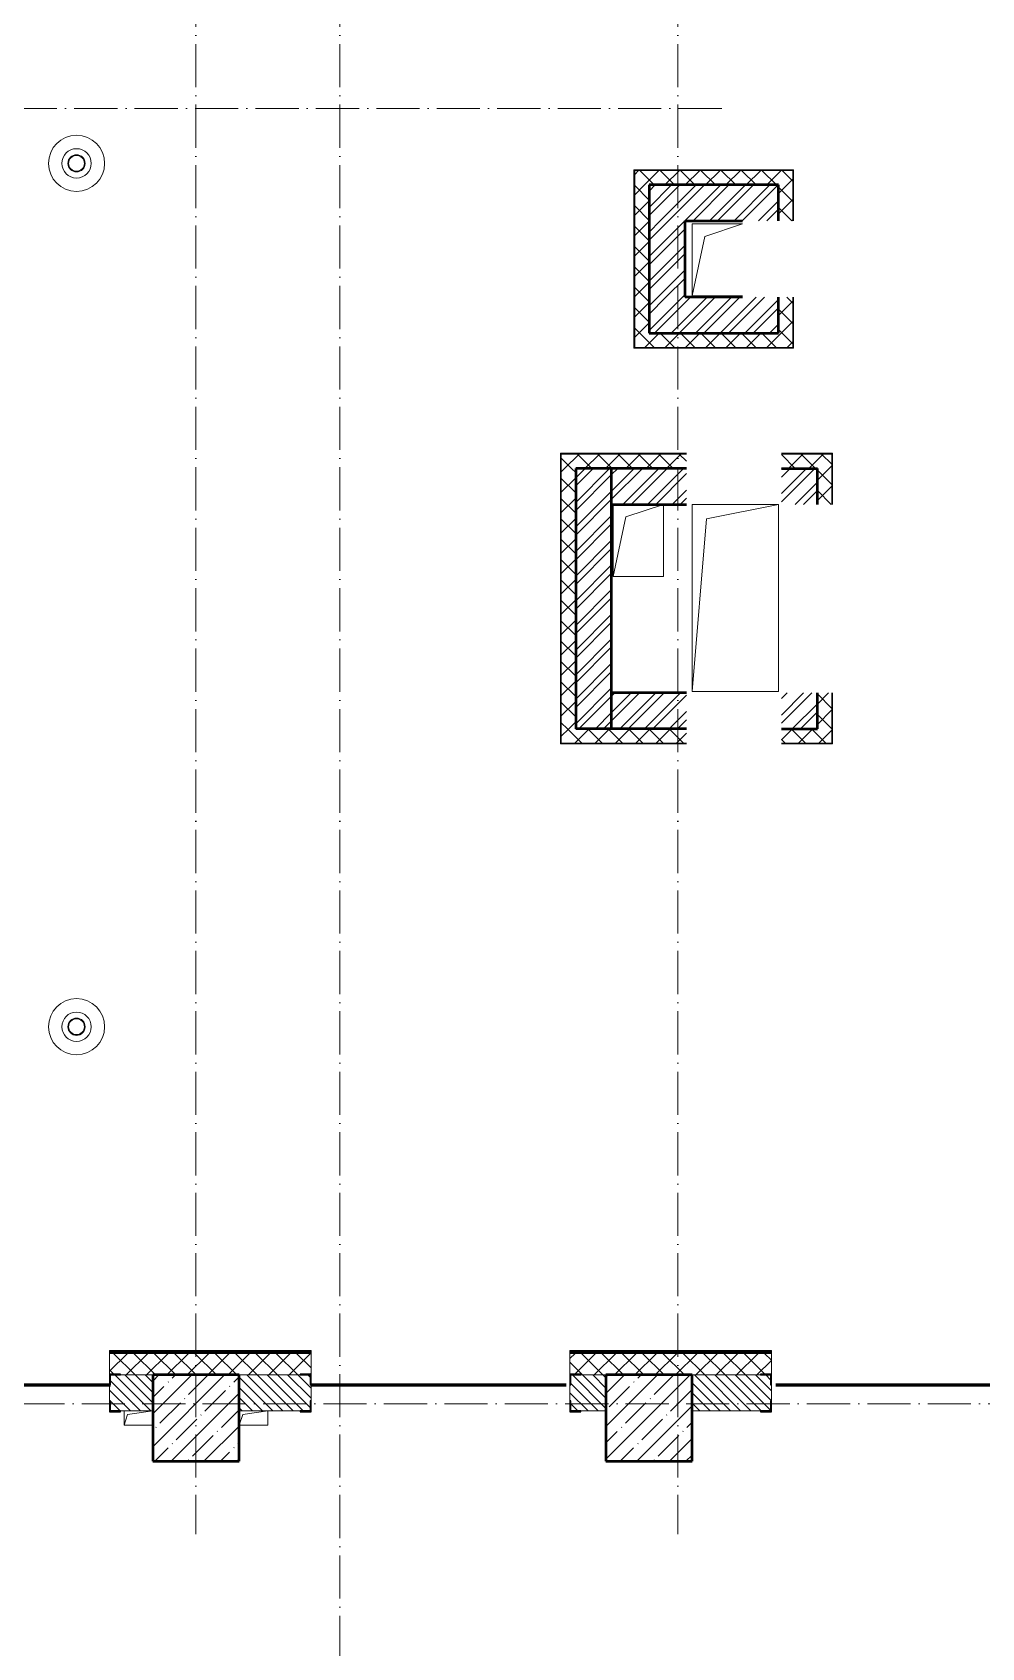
# Model space of a CAD drawing. Header units: millimetres. Extents: x -356862 to 418287, y 0 to 839748.
# Drawn here: x 12221 to 18821, y 524902 to 536128 of the extents above; entities that cross this region are included whole.
import ezdxf

# ---------------------------------------------------------------- set-up
doc = ezdxf.new("R2010")
doc.units = ezdxf.units.MM
doc.linetypes.add('50_200_ШТРИХ_1Т_ш5_п1_п1_', pattern=[700, 500, -100, 0, -100])
for name, color, linetype, lineweight in [('11)Плитка подокон', 170, 'Continuous', 60), ('A-FLOR-____-OTLN', 7, 'Continuous', 9), ('A-GENM-____-MCUT', 7, 'Continuous', 25), ('A-GENM-____-OTLN', 7, 'Continuous', 9), ('A-GENM-____-OTLN-1', 7, 'Continuous', 25), ('A-WALL-____-MCUT', 7, 'Continuous', 13), ('A-WALL-____-MCUT-1', 7, 'Continuous', 9), ('A-WALL-____-MCUT-2', 7, 'Continuous', 50), ('A-WALL-____-PATT-1', 7, 'Continuous', 9), ('A-WALL-FNSH-MCUT-1', 7, 'Continuous', 9), ('S-COLS-____-MCUT', 7, 'Continuous', 50), ('S-COLS-____-OTLN', 7, 'Continuous', 9), ('S-GRID-____-OTLN-1', 7, '50_200_ШТРИХ_1Т_ш5_п1_п1_', 9)]:
    doc.layers.add(name, color=color, linetype=linetype, lineweight=lineweight)
pattern_1 = [(45, (-15591.66, 459015.94), (-70.71068, 70.71068), []), (135, (-15591.66, 459015.94), (-70.71068, -70.71068), [])]
pattern_2 = [(135, (-15591.663, 459015.94), (-35.35534, -35.35534), [])]
pattern_3 = [(45, (-15591.66, 459015.94), (-85.53659, 85.53659), []), (45, (-15534.64, 459015.94), (-85.53659, 85.53659), [])]

# ---------------------------------------------------------------- blocks, each defined once
blk = doc.blocks.new('BSC_Колонна _Прямоугольная - 600х600-V51-АР1_План отверстий 2 этажа в осях 1-64_Ю-ЯЯ')
at = {"layer": 'S-COLS-____-OTLN'}
h = blk.add_hatch(dxfattribs=at)
h.set_pattern_fill('FP_61', color=256, style=0, pattern_type=2)
h.set_pattern_definition([(45, (-28950, -67481.04), (-114.04925, 114.04925), []), (45, (-28835.95, -67481.04), (-114.04925, 114.04925), [201.613, -40.323, 3.353, -36.97])])
h.paths.add_polyline_path([(-300, -300), (300, -300), (300, 300), (-300, 300), (-300, 237)], flags=0)
at = {"layer": 'S-COLS-____-MCUT'}
for p, q in [((300, 300), (-300, 300)), ((-300, 300), (-300, -300)), ((300, -300), (300, 300)), ((-300, -300), (300, -300))]:
    blk.add_line(p, q, dxfattribs=at)
blk = doc.blocks.new('BSC_Колонна _Прямоугольная - 600х600-V89-АР1_План отверстий 2 этажа в осях 1-64_Ю-ЯЯ')
at = {"layer": 'S-COLS-____-OTLN'}
h = blk.add_hatch(dxfattribs=at)
h.set_pattern_fill('FP_102', color=256, style=0, pattern_type=2)
h.set_pattern_definition([(45, (-32100, -67481.04), (-114.04925, 114.04925), []), (45, (-31985.95, -67481.04), (-114.04925, 114.04925), [201.613, -40.323, 3.353, -36.97])])
h.paths.add_polyline_path([(-300, -300), (300, -300), (300, 300), (-300, 300)], flags=0)
at = {"layer": 'S-COLS-____-MCUT'}
for p, q in [((300, 300), (-300, 300)), ((-300, 300), (-300, -300)), ((300, -300), (300, 300)), ((-300, -300), (300, -300))]:
    blk.add_line(p, q, dxfattribs=at)
blk = doc.blocks.new('Фахверк_СКБ_Уголок - 250_1500-27508690-АР1_План отверстий 2 этажа в осях 1-64_Ю-ЯЯ')
at = {"layer": 'A-GENM-____-MCUT'}
for p, q in [((125, 181), (50, 181)), ((50, 181), (50, 175)), ((50, 175), (119, 175)), ((119, 175), (119, 106)), ((125, 106), (125, 181)), ((119, 106), (125, 106)), ((119, -75), (50, -75)), ((50, -75), (50, -81)), ((50, -81), (125, -81)), ((125, -6), (119, -6)), ((119, -6), (119, -75)), ((125, -81), (125, -6))]:
    blk.add_line(p, q, dxfattribs=at)
blk = doc.blocks.new('Фахверк_СКБ_Уголок - 250_1500-27504248-АР1_План отверстий 2 этажа в осях 1-64_Ю-ЯЯ')
at = {"layer": 'A-GENM-____-MCUT'}
for p, q in [((200, 181), (125, 181)), ((125, 181), (125, 106)), ((131, 106), (131, 175)), ((131, 175), (200, 175)), ((200, 175), (200, 181)), ((125, 106), (131, 106)), ((131, -6), (125, -6)), ((125, -6), (125, -81)), ((125, -81), (200, -81)), ((131, -75), (131, -6)), ((200, -75), (131, -75)), ((200, -81), (200, -75))]:
    blk.add_line(p, q, dxfattribs=at)
blk = doc.blocks.new('Фахверк_СКБ_Уголок - 250_1500-27508739-АР1_План отверстий 2 этажа в осях 1-64_Ю-ЯЯ')
at = {"layer": 'A-GENM-____-MCUT'}
for p, q in [((125, 181), (50, 181)), ((50, 181), (50, 175)), ((50, 175), (119, 175)), ((119, 175), (119, 106)), ((125, 106), (125, 181)), ((119, 106), (125, 106)), ((119, -75), (50, -75)), ((50, -75), (50, -81)), ((50, -81), (125, -81)), ((125, -6), (119, -6)), ((119, -6), (119, -75)), ((125, -81), (125, -6))]:
    blk.add_line(p, q, dxfattribs=at)
blk = doc.blocks.new('Кровельный аэратор - 143_Кровельный аэратор-15605992-АР1_План отверстий 2 этажа в осях 1-64_Ю-ЯЯ')
at = {"layer": 'A-GENM-____-OTLN'}
for radius, start, end in [(195, 360, 180), (195, 180, 360), (102, 360, 180), (102, 180, 360), (60, 360, 180), (60, 180, 360), (55, 360, 180), (55, 180, 360)]:
    blk.add_arc((0, 0), radius, start, end, dxfattribs=at)
blk = doc.blocks.new('AR_Отверстие прямоугольное _в плите_ - AR_Отверстие прямоугольное _в плите_-V173-АР1_План отверстий 2 этажа в осях 1-64_Ю-ЯЯ')
at = {"layer": 'A-GENM-____-OTLN'}
for p, q in [((-100, 50), (-100, -50)), ((-100, -50), (-75, 25)), ((-75, 25), (100, 50)), ((-100, -50), (100, -50))]:
    blk.add_line(p, q, dxfattribs=at)
blk = doc.blocks.new('AR_Отверстие прямоугольное _в плите_ - AR_Отверстие прямоугольное _в плите_-V164-АР1_План отверстий 2 этажа в осях 1-64_Ю-ЯЯ')
at = {"layer": 'A-GENM-____-OTLN'}
for p, q in [((-100, -50), (-75, 25)), ((-75, 25), (100, 50)), ((100, -50), (100, 50)), ((-100, -50), (100, -50))]:
    blk.add_line(p, q, dxfattribs=at)
blk = doc.blocks.new('AR_Отверстие прямоугольное _в плите_ - AR_Отверстие прямоугольное _в плите_-30552540-АР1_План отверстий 2 этажа в осях 1-64_Ю-ЯЯ')
at = {"layer": 'A-GENM-____-OTLN'}
for p, q in [((175, 250), (-175, 250)), ((-175, 250), (-175, -250)), ((-87, 163), (175, 250)), ((-175, -250), (-87, 163)), ((-175, -250), (175, -250))]:
    blk.add_line(p, q, dxfattribs=at)
blk = doc.blocks.new('AR_Отверстие прямоугольное _в плите_ - AR_Отверстие прямоугольное _в плите_-30552544-АР1_План отверстий 2 этажа в осях 1-64_Ю-ЯЯ')
at = {"layer": 'A-GENM-____-OTLN'}
for p, q in [((300, 650), (-300, 650)), ((-300, 650), (-300, -650)), ((-200, 550), (300, 650)), ((300, -650), (300, 650)), ((-300, -650), (-200, 550)), ((-300, -650), (300, -650))]:
    blk.add_line(p, q, dxfattribs=at)
blk = doc.blocks.new('AR_Отверстие прямоугольное _в плите_ - AR_Отверстие прямоугольное _в плите_-V194-АР1_План отверстий 2 этажа в осях 1-64_Ю-ЯЯ')
at = {"layer": 'A-GENM-____-OTLN'}
for p, q in [((175, 250), (-175, 250)), ((-175, 250), (-175, -250)), ((-87, 163), (175, 250)), ((175, -250), (175, 250)), ((-175, -250), (-87, 163)), ((-175, -250), (175, -250))]:
    blk.add_line(p, q, dxfattribs=at)
blk = doc.blocks.new('2этаж')
at = {"layer": 'S-GRID-____-OTLN-1', "color": 251, "ltscale": 0.6, "true_color": 0x636466}
for p, q in [((13358.3, 549908.8), (13358.3, 525691.4)), ((14358.3, 549908.8), (14358.3, 511907.5)), ((16708.3, 549908.8), (16708.3, 525691.4)), ((17013.3, 535597), (-20260.4, 535597)), ((88482.7, 526597), (-20260.4, 526597))]:
    blk.add_line(p, q, dxfattribs=at)

msp = doc.modelspace()

# ---------------------------------------------------------------- hatches: boundary and pattern name
at = {"layer": 'A-WALL-____-PATT-1'}
h = msp.add_hatch(dxfattribs=at)
h.set_pattern_fill('FP_1', color=256, style=0, pattern_type=2)
h.set_pattern_definition(pattern_1)
h.paths.add_polyline_path([(17508.3366, 535066.983), (17508.3366, 535166.983), (16408.3366, 535166.983), (16408.3366, 535066.983), (17408.3366, 535066.983)], flags=0)
h = msp.add_hatch(dxfattribs=at)
h.set_pattern_fill('FP_1', color=256, style=0, pattern_type=2)
h.set_pattern_definition(pattern_1)
h.paths.add_polyline_path([(16508.3366, 534036.983), (16508.3366, 535066.983), (16408.3366, 535066.983), (16408.3366, 534036.983)], flags=0)
h = msp.add_hatch(dxfattribs=at)
h.set_pattern_fill('FP_3', color=256, style=0, pattern_type=2)
h.set_pattern_definition(pattern_3)
h.paths.add_polyline_path([(16758.3366, 534816.983), (17408.3366, 534816.983), (17408.3366, 535066.983), (16508.3366, 535066.983), (16508.3366, 534816.983), (16650.0427, 534816.983)], flags=0)
h = msp.add_hatch(dxfattribs=at)
h.set_pattern_fill('FP_1', color=256, style=0, pattern_type=2)
h.set_pattern_definition(pattern_1)
h.paths.add_polyline_path([(17508.3366, 533936.983), (17508.3366, 534286.983), (17408.3366, 534286.983), (17408.3366, 533936.983)], flags=0)
h.paths.add_polyline_path([(17508.3366, 534816.983), (17508.3366, 535066.983), (17408.3366, 535066.983), (17408.3366, 534816.983)], flags=0)
h = msp.add_hatch(dxfattribs=at)
h.set_pattern_fill('FP_3', color=256, style=0, pattern_type=2)
h.set_pattern_definition(pattern_3)
h.paths.add_polyline_path([(16508.3366, 534286.983), (16758.3366, 534286.983), (16758.3366, 534816.983), (16508.3366, 534816.983), (16508.3366, 534806.2748)], flags=0)
h = msp.add_hatch(dxfattribs=at)
h.set_pattern_fill('FP_3', color=256, style=0, pattern_type=2)
h.set_pattern_definition(pattern_3)
h.paths.add_polyline_path([(17158.3366, 534036.983), (17158.3366, 534286.983), (16508.3366, 534286.983), (16508.3366, 534036.983), (17091.9179, 534036.983)], flags=0)
h = msp.add_hatch(dxfattribs=at)
h.set_pattern_fill('FP_3', color=256, style=0, pattern_type=2)
h.set_pattern_definition(pattern_3)
h.paths.add_polyline_path([(17408.3366, 534036.983), (17408.3366, 534286.983), (17158.3366, 534286.983), (17158.3366, 534036.983)], flags=0)
h = msp.add_hatch(dxfattribs=at)
h.set_pattern_fill('FP_1', color=256, style=0, pattern_type=2)
h.set_pattern_definition(pattern_1)
h.paths.add_polyline_path([(17408.3366, 533936.983), (17408.3366, 534036.983), (16408.3366, 534036.983), (16408.3366, 533936.983), (17091.9179, 533936.983)], flags=0)
h = msp.add_hatch(dxfattribs=at)
h.set_pattern_fill('FP_1', color=256, style=0, pattern_type=2)
h.set_pattern_definition(pattern_1)
h.paths.add_polyline_path([(17678.3366, 533096.983), (17778.3366, 533096.983), (17778.3366, 533196.983), (17428.3366, 533196.983), (17428.3366, 533096.983)], flags=0)
h.paths.add_polyline_path([(16248.3366, 533096.983), (16768.3366, 533096.983), (16768.3366, 533196.983), (15898.3366, 533196.983), (15898.3366, 533096.983), (16208.1675, 533096.983)], flags=0)
h = msp.add_hatch(dxfattribs=at)
h.set_pattern_fill('FP_1', color=256, style=0, pattern_type=2)
h.set_pattern_definition(pattern_1)
h.paths.add_polyline_path([(15998.3366, 531286.983), (15998.3366, 533096.983), (15898.3366, 533096.983), (15898.3366, 531286.983)], flags=0)
h = msp.add_hatch(dxfattribs=at)
h.set_pattern_fill('FP_3', color=256, style=0, pattern_type=2)
h.set_pattern_definition(pattern_3)
h.paths.add_polyline_path([(16248.3366, 531286.983), (16248.3366, 533096.983), (15998.3366, 533096.983), (15998.3366, 531286.983), (16208.1675, 531286.983)], flags=0)
h = msp.add_hatch(dxfattribs=at)
h.set_pattern_fill('FP_3', color=256, style=0, pattern_type=2)
h.set_pattern_definition(pattern_3)
h.paths.add_polyline_path([(17678.3366, 532846.983), (17678.3366, 533096.983), (17428.3366, 533096.983), (17428.3366, 532846.983)], flags=0)
h.paths.add_polyline_path([(16768.3366, 532846.983), (16768.3366, 533096.983), (16248.3366, 533096.983), (16248.3366, 532846.983)], flags=0)
h = msp.add_hatch(dxfattribs=at)
h.set_pattern_fill('FP_1', color=256, style=0, pattern_type=2)
h.set_pattern_definition(pattern_1)
h.paths.add_polyline_path([(17778.3366, 531186.983), (17778.3366, 531536.983), (17678.3366, 531536.983), (17678.3366, 531186.983)], flags=0)
h.paths.add_polyline_path([(17678.3366, 532846.983), (17778.3366, 532846.983), (17778.3366, 533096.983), (17678.3366, 533096.983)], flags=0)
h = msp.add_hatch(dxfattribs=at)
h.set_pattern_fill('FP_3', color=256, style=0, pattern_type=2)
h.set_pattern_definition(pattern_3)
h.paths.add_polyline_path([(16768.3366, 531286.983), (16768.3366, 531536.983), (16248.3366, 531536.983), (16248.3366, 531286.983)], flags=0)
h = msp.add_hatch(dxfattribs=at)
h.set_pattern_fill('FP_3', color=256, style=0, pattern_type=2)
h.set_pattern_definition(pattern_3)
h.paths.add_polyline_path([(17678.3366, 531286.983), (17678.3366, 531536.983), (17428.3366, 531536.983), (17428.3366, 531286.983), (17533.793, 531286.983)], flags=0)
h = msp.add_hatch(dxfattribs=at)
h.set_pattern_fill('FP_1', color=256, style=0, pattern_type=2)
h.set_pattern_definition(pattern_1)
h.paths.add_polyline_path([(17533.793, 531186.983), (17678.3366, 531186.983), (17678.3366, 531286.983), (17428.3366, 531286.983), (17428.3366, 531186.983)], flags=0)
h.paths.add_polyline_path([(16208.1675, 531186.983), (16768.3366, 531186.983), (16768.3366, 531286.983), (15898.3366, 531286.983), (15898.3366, 531186.983)], flags=0)
h = msp.add_hatch(dxfattribs=at)
h.set_pattern_fill('FP_1', color=256, style=0, pattern_type=2)
h.set_pattern_definition(pattern_1)
h.paths.add_polyline_path([(29608.3366, 526796.983), (29623.3366, 526796.983), (29623.3366, 526946.983), (28758.3366, 526946.983), (28758.3366, 526796.983), (29464.4225, 526796.983)], flags=0)
h.paths.add_polyline_path([(25929.4212, 526796.983), (26958.3366, 526796.983), (26958.3366, 526946.983), (25558.3366, 526946.983), (25558.3366, 526802.983), (25633.3366, 526802.983), (25633.3366, 526796.983)], flags=0)
h.paths.add_polyline_path([(23658.3366, 526796.983), (23683.3366, 526796.983), (23683.3366, 526802.983), (23758.3366, 526802.983), (23758.3366, 526946.983), (22358.3366, 526946.983), (22358.3366, 526802.983), (22433.3366, 526802.983), (22433.3366, 526796.983), (23278.1702, 526796.983)], flags=0)
h.paths.add_polyline_path([(19743.1689, 526796.983), (20483.3366, 526796.983), (20483.3366, 526802.983), (20558.3366, 526802.983), (20558.3366, 526946.983), (19158.3366, 526946.983), (19158.3366, 526802.983), (19233.3366, 526802.983), (19233.3366, 526796.983)], flags=0)
h.paths.add_polyline_path([(17283.3366, 526796.983), (17283.3366, 526802.983), (17358.3366, 526802.983), (17358.3366, 526946.983), (15958.3366, 526946.983), (15958.3366, 526802.983), (16033.3366, 526802.983), (16033.3366, 526796.983), (17091.9179, 526796.983)], flags=0)
h.paths.add_polyline_path([(14083.3366, 526796.983), (14083.3366, 526802.983), (14158.3366, 526802.983), (14158.3366, 526946.983), (12758.3366, 526946.983), (12758.3366, 526802.983), (12833.3366, 526802.983), (12833.3366, 526796.983), (13658.3366, 526796.983)], flags=0)
h.paths.add_polyline_path([(10883.3366, 526796.983), (10883.3366, 526802.983), (10958.3366, 526802.983), (10958.3366, 526946.983), (8108.3366, 526946.983), (8108.3366, 526796.983), (9138.1649, 526796.983)], flags=0)
h = msp.add_hatch(dxfattribs=at)
h.set_pattern_fill('FP_6', color=256, style=0, pattern_type=2)
h.set_pattern_definition(pattern_2)
h.paths.add_polyline_path([(12833.3366, 526546.983), (13058.3366, 526546.983), (13058.3366, 526796.983), (12764.3366, 526796.983), (12764.3366, 526727.983), (12758.3366, 526727.983), (12758.3366, 526615.983), (12764.3366, 526615.983), (12764.3366, 526546.983)], flags=0)
h.paths.add_polyline_path([(10905.6655, 526546.983), (10952.3366, 526546.983), (10952.3366, 526615.983), (10958.3366, 526615.983), (10958.3366, 526727.983), (10952.3366, 526727.983), (10952.3366, 526796.983), (8108.3366, 526796.983), (8108.3366, 526546.983), (10883.3366, 526546.983)], flags=0)
h = msp.add_hatch(dxfattribs=at)
h.set_pattern_fill('FP_6', color=256, style=0, pattern_type=2)
h.set_pattern_definition(pattern_2)
h.paths.add_polyline_path([(16208.1675, 526546.983), (16208.3366, 526546.983), (16208.1675, 526796.983), (15964.3366, 526796.983), (15964.3366, 526727.983), (15958.3366, 526727.983), (15958.3366, 526615.983), (15964.3366, 526615.983), (15964.3366, 526546.983), (16033.3366, 526546.983)], flags=0)
h.paths.add_polyline_path([(14152.3366, 526546.983), (14152.3366, 526615.983), (14158.3366, 526615.983), (14158.3366, 526727.983), (14152.3366, 526727.983), (14152.3366, 526796.983), (13658.3366, 526796.983), (13658.3366, 526546.983), (14083.3366, 526546.983)], flags=0)
h = msp.add_hatch(dxfattribs=at)
h.set_pattern_fill('FP_6', color=256, style=0, pattern_type=2)
h.set_pattern_definition(pattern_2)
h.paths.add_polyline_path([(19743.1689, 526546.983), (19808.3366, 526546.983), (19808.3366, 526796.983), (19164.3366, 526796.983), (19164.3366, 526727.983), (19158.3366, 526727.983), (19158.3366, 526615.983), (19164.3366, 526615.983), (19164.3366, 526546.983), (19233.3366, 526546.983)], flags=0)
h.paths.add_polyline_path([(17091.9179, 526546.983), (17352.3366, 526546.983), (17352.3366, 526615.983), (17358.3366, 526615.983), (17358.3366, 526727.983), (17352.3366, 526727.983), (17352.3366, 526796.983), (16808.3366, 526796.983), (16808.3366, 526546.983)], flags=0)

# ---------------------------------------------------------------- linework, layer by layer
at = {"layer": '11)Плитка подокон', "color": 3}
for points in [[(10958.3366, 526727.983), (12764.3366, 526727.983)], [(14158.3366, 526727.983), (15932.801, 526727.983)], [(17390.4435, 526727.983), (19164.9079, 526727.983)]]:
    msp.add_lwpolyline(points, dxfattribs=at)
at = {"layer": 'A-FLOR-____-OTLN'}
for p, q in [((16808.3366, 534796.6355), (17158.3366, 534796.6355)), ((16808.3366, 534296.6355), (16808.3366, 534796.6355)), ((17158.3366, 534296.6355), (16808.3366, 534296.6355)), ((16258.3366, 532846.6355), (16608.3366, 532846.6355)), ((16258.3366, 532346.6355), (16258.3366, 532846.6355)), ((16608.3366, 532846.6355), (16608.3366, 532346.6355)), ((16808.3366, 532846.6355), (17408.3366, 532846.6355)), ((16808.3366, 531546.6355), (16808.3366, 532846.6355)), ((17408.3366, 532846.6355), (17408.3366, 531546.6355)), ((16608.3366, 532346.6355), (16258.3366, 532346.6355)), ((17408.3366, 531546.6355), (16808.3366, 531546.6355))]:
    msp.add_line(p, q, dxfattribs=at)
at = {"layer": 'A-WALL-____-MCUT'}
for p, q in [((13058.3366, 526796.983), (12833.3366, 526796.983)), ((13658.3366, 526796.983), (14083.3366, 526796.983)), ((16033.3366, 526796.983), (16208.3366, 526796.983)), ((16808.3366, 526796.983), (17283.3366, 526796.983)), ((12758.3366, 526727.983), (12758.3366, 526615.983)), ((14158.3366, 526615.983), (14158.3366, 526727.983)), ((15958.3366, 526727.983), (15958.3366, 526615.983)), ((17358.3366, 526615.983), (17358.3366, 526727.983)), ((12833.3366, 526546.983), (13058.3366, 526546.983)), ((13658.3366, 526546.983), (14083.3366, 526546.983)), ((16033.3366, 526546.983), (16208.3366, 526546.983)), ((16808.3366, 526546.983), (17283.3366, 526546.983))]:
    msp.add_line(p, q, dxfattribs=at)
at = {"layer": 'A-WALL-____-MCUT-1'}
for p, q in [((16405.3366, 535171.983), (16403.3366, 535171.983)), ((16403.3366, 535171.983), (16403.3366, 535169.983)), ((17513.3366, 535169.983), (16403.3366, 535169.983)), ((16403.3366, 535166.983), (16405.3366, 535166.983)), ((16405.3366, 535171.983), (16405.3366, 533931.983)), ((17508.3366, 535166.983), (16408.3366, 535166.983)), ((16408.3366, 535166.983), (16408.3366, 533936.983)), ((17508.3366, 534816.983), (17508.3366, 535166.983)), ((17513.3366, 535171.983), (17511.3366, 535171.983)), ((17511.3366, 534816.983), (17511.3366, 535171.983)), ((17513.3366, 535166.983), (17511.3366, 535166.983)), ((17513.3366, 535169.983), (17513.3366, 535171.983)), ((17508.3366, 533936.983), (17508.3366, 534286.983)), ((17511.3366, 533931.983), (17511.3366, 534286.983)), ((16405.3366, 533936.983), (16403.3366, 533936.983)), ((16403.3366, 533933.983), (17513.3366, 533933.983)), ((16403.3366, 533933.983), (16403.3366, 533931.983)), ((16403.3366, 533931.983), (16405.3366, 533931.983)), ((16408.3366, 533936.983), (17508.3366, 533936.983)), ((17508.3366, 533933.983), (17508.3366, 533931.983)), ((17511.3366, 533931.983), (17513.3366, 533931.983)), ((17513.3366, 533931.983), (17513.3366, 533933.983)), ((15895.3366, 533201.983), (15893.3366, 533201.983)), ((15893.3366, 533201.983), (15893.3366, 533199.983)), ((16768.3366, 533199.983), (15893.3366, 533199.983)), ((15893.3366, 533196.983), (15895.3366, 533196.983)), ((15895.3366, 533201.983), (15895.3366, 531181.983)), ((16768.3366, 533196.983), (15898.3366, 533196.983)), ((15898.3366, 533196.983), (15898.3366, 531186.983)), ((17783.3366, 533199.983), (17428.3366, 533199.983)), ((17778.3366, 533196.983), (17428.3366, 533196.983)), ((17778.3366, 532846.983), (17778.3366, 533196.983)), ((17783.3366, 533201.983), (17781.3366, 533201.983)), ((17781.3366, 532846.983), (17781.3366, 533201.983)), ((17783.3366, 533196.983), (17781.3366, 533196.983)), ((17783.3366, 533199.983), (17783.3366, 533201.983)), ((17778.3366, 531186.983), (17778.3366, 531536.983)), ((17781.3366, 531181.983), (17781.3366, 531536.983)), ((15895.3366, 531186.983), (15893.3366, 531186.983)), ((15893.3366, 531183.983), (16768.3366, 531183.983)), ((15893.3366, 531183.983), (15893.3366, 531181.983)), ((15893.3366, 531181.983), (15895.3366, 531181.983)), ((15898.3366, 531186.983), (16768.3366, 531186.983)), ((17428.3366, 531186.983), (17778.3366, 531186.983)), ((17428.3366, 531183.983), (17783.3366, 531183.983)), ((17778.3366, 531181.983), (17778.3366, 531183.983)), ((17781.3366, 531181.983), (17783.3366, 531181.983)), ((17783.3366, 531181.983), (17783.3366, 531183.983)), ((14158.3366, 526958.983), (12758.3366, 526958.983)), ((17358.3366, 526958.983), (15958.3366, 526958.983)), ((14158.3366, 526952.983), (12758.3366, 526952.983)), ((14158.3366, 526946.983), (12758.3366, 526946.983)), ((12758.3366, 526946.983), (12758.3366, 526802.983)), ((14158.3366, 526802.983), (14158.3366, 526946.983)), ((17358.3366, 526952.983), (15958.3366, 526952.983)), ((17358.3366, 526946.983), (15958.3366, 526946.983)), ((15958.3366, 526946.983), (15958.3366, 526802.983)), ((17358.3366, 526802.983), (17358.3366, 526946.983)), ((13058.3366, 526796.983), (13058.3366, 526796.983))]:
    msp.add_line(p, q, dxfattribs=at)
at = {"layer": 'A-WALL-____-MCUT-2'}
for p, q in [((17408.3366, 535066.983), (16508.3366, 535066.983)), ((16508.3366, 535066.983), (16508.3366, 534036.983)), ((17408.3366, 534816.983), (17408.3366, 535066.983)), ((16758.3366, 534816.983), (17158.3366, 534816.983)), ((16758.3366, 534286.983), (16758.3366, 534816.983)), ((17158.3366, 534286.983), (16758.3366, 534286.983)), ((17408.3366, 534036.983), (17408.3366, 534286.983)), ((16508.3366, 534036.983), (17408.3366, 534036.983)), ((16768.3366, 533096.983), (15998.3366, 533096.983)), ((15998.3366, 533096.983), (15998.3366, 531286.983)), ((16248.3366, 531286.983), (16248.3366, 533096.983)), ((17428.3366, 533096.983), (17678.3366, 533096.983)), ((17678.3366, 532846.983), (17678.3366, 533096.983)), ((16248.3366, 532846.983), (16768.3366, 532846.983)), ((16768.3366, 531536.983), (16248.3366, 531536.983)), ((17678.3366, 531286.983), (17678.3366, 531536.983)), ((16768.3366, 531286.983), (15998.3366, 531286.983)), ((17428.3366, 531286.983), (17678.3366, 531286.983))]:
    msp.add_line(p, q, dxfattribs=at)
at = {"layer": 'A-WALL-FNSH-MCUT-1'}
for p, q in [((16403.3366, 535169.983), (16403.3366, 533933.983)), ((17511.3366, 535171.983), (16405.3366, 535171.983)), ((17513.3366, 534816.983), (17513.3366, 535169.983)), ((17408.3366, 534816.983), (17408.3366, 534816.983)), ((17513.3366, 533933.983), (17513.3366, 534286.983)), ((16405.3366, 533931.983), (17511.3366, 533931.983)), ((15893.3366, 533199.983), (15893.3366, 531183.983)), ((16768.3366, 533201.983), (15895.3366, 533201.983)), ((17781.3366, 533201.983), (17428.3366, 533201.983)), ((17783.3366, 532846.983), (17783.3366, 533199.983)), ((17678.3366, 532846.983), (17678.3366, 532846.983)), ((17783.3366, 531183.983), (17783.3366, 531536.983)), ((15895.3366, 531181.983), (16768.3366, 531181.983)), ((17428.3366, 531181.983), (17781.3366, 531181.983)), ((14158.3366, 526966.983), (12758.3366, 526966.983)), ((12758.3366, 526966.983), (12758.3366, 526946.983)), ((14158.3366, 526946.983), (14158.3366, 526966.983)), ((17358.3366, 526966.983), (15958.3366, 526966.983)), ((15958.3366, 526966.983), (15958.3366, 526946.983)), ((17358.3366, 526946.983), (17358.3366, 526966.983))]:
    msp.add_line(p, q, dxfattribs=at)
at = {"layer": 'S-GRID-____-OTLN-1', "color": 251, "ltscale": 0.6, "true_color": 0x636466}
for p, q in [((13358.3366, 549908.7924), (13358.3366, 525691.4247)), ((13358.3366, 549908.7924), (13358.3366, 525691.4247)), ((14358.3366, 549908.7924), (14358.3366, 511907.5288)), ((14358.3366, 549908.7924), (14358.3366, 511907.5288)), ((16708.3366, 549908.7924), (16708.3366, 525691.4247)), ((16708.3366, 549908.7924), (16708.3366, 525691.4247)), ((17013.3366, 535596.983), (-20260.4336, 535596.983)), ((17013.3366, 535596.983), (-20260.4336, 535596.983)), ((88482.7432, 526596.983), (-20260.4336, 526596.983)), ((88482.7432, 526596.983), (-20260.4336, 526596.983))]:
    msp.add_line(p, q, dxfattribs=at)

# ---------------------------------------------------------------- block references
at = {"color": 18, "true_color": 0x000000}
msp.add_blockref('2этаж', (0, 0), dxfattribs=at)
at = {"layer": 'A-GENM-____-OTLN'}
for name, p in [('Кровельный аэратор - 143_Кровельный аэратор-15605992-АР1_План отверстий 2 этажа в осях 1-64_Ю-ЯЯ', (12528.3366, 535216.983)), ('AR_Отверстие прямоугольное _в плите_ - AR_Отверстие прямоугольное _в плите_-30552540-АР1_План отверстий 2 этажа в осях 1-64_Ю-ЯЯ', (16983.3366, 534546.6355)), ('AR_Отверстие прямоугольное _в плите_ - AR_Отверстие прямоугольное _в плите_-V194-АР1_План отверстий 2 этажа в осях 1-64_Ю-ЯЯ', (16433.3366, 532596.6355)), ('AR_Отверстие прямоугольное _в плите_ - AR_Отверстие прямоугольное _в плите_-30552544-АР1_План отверстий 2 этажа в осях 1-64_Ю-ЯЯ', (17108.3366, 532196.6355)), ('Кровельный аэратор - 143_Кровельный аэратор-15605992-АР1_План отверстий 2 этажа в осях 1-64_Ю-ЯЯ', (12528.3366, 529216.983)), ('AR_Отверстие прямоугольное _в плите_ - AR_Отверстие прямоугольное _в плите_-V173-АР1_План отверстий 2 этажа в осях 1-64_Ю-ЯЯ', (12958.3366, 526496.983)), ('AR_Отверстие прямоугольное _в плите_ - AR_Отверстие прямоугольное _в плите_-V164-АР1_План отверстий 2 этажа в осях 1-64_Ю-ЯЯ', (13758.3366, 526496.983))]:
    msp.add_blockref(name, p, dxfattribs=at)
at = {"layer": 'A-GENM-____-OTLN-1', "rotation": 180}
for name, p in [('Фахверк_СКБ_Уголок - 250_1500-27508690-АР1_План отверстий 2 этажа в осях 1-64_Ю-ЯЯ', (12883.3366, 526721.983)), ('Фахверк_СКБ_Уголок - 250_1500-27504248-АР1_План отверстий 2 этажа в осях 1-64_Ю-ЯЯ', (14283.3366, 526721.983)), ('Фахверк_СКБ_Уголок - 250_1500-27508739-АР1_План отверстий 2 этажа в осях 1-64_Ю-ЯЯ', (16083.3366, 526721.983)), ('Фахверк_СКБ_Уголок - 250_1500-27504248-АР1_План отверстий 2 этажа в осях 1-64_Ю-ЯЯ', (17483.3366, 526721.983))]:
    msp.add_blockref(name, p, dxfattribs=at)
at = {"layer": 'S-COLS-____-OTLN'}
for name, p in [('BSC_Колонна _Прямоугольная - 600х600-V51-АР1_План отверстий 2 этажа в осях 1-64_Ю-ЯЯ', (13358.3366, 526496.983)), ('BSC_Колонна _Прямоугольная - 600х600-V89-АР1_План отверстий 2 этажа в осях 1-64_Ю-ЯЯ', (16508.3366, 526496.983))]:
    msp.add_blockref(name, p, dxfattribs=at)

doc.saveas('drawing.dxf')
